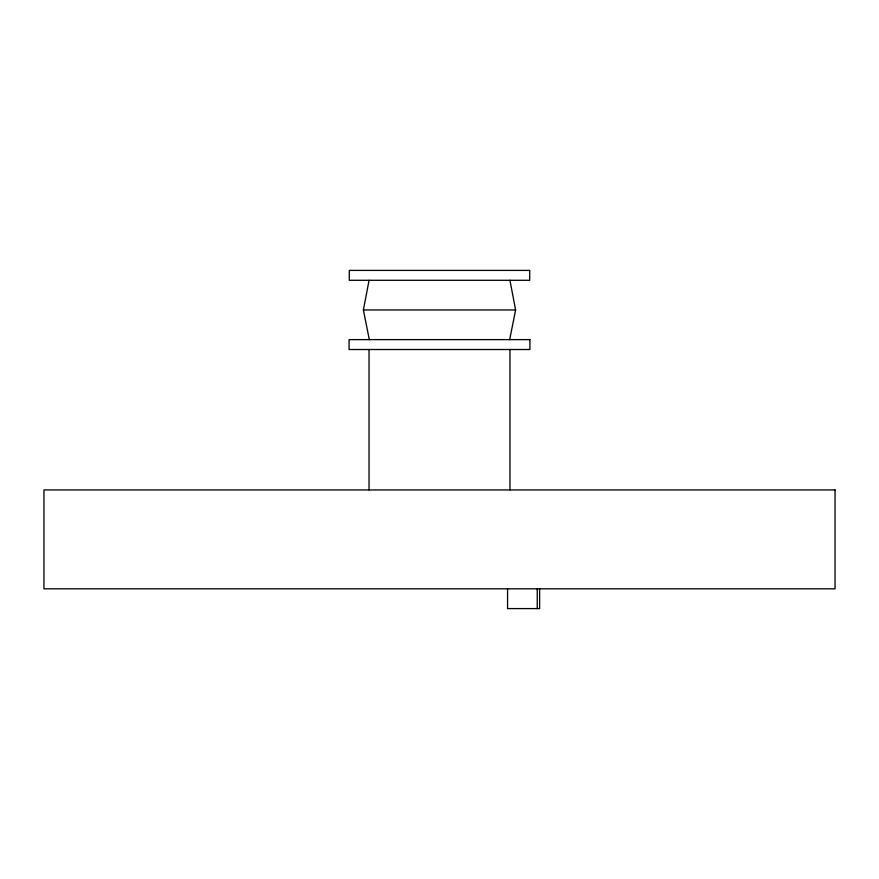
<?xml version="1.0" encoding="UTF-8"?>
<svg xmlns="http://www.w3.org/2000/svg" width="879" height="879" viewBox="0 0 879 879"><rect width="100%" height="100%" fill="white"/><g stroke="black" fill="none" stroke-linecap="round" stroke-linejoin="round"><path stroke-width="1.32" d="M369.323 339.624L363.39 309.957L369.07 280.291M509.677 339.624L515.61 309.957L509.93 280.291M363.39 309.957L515.61 309.957M539.629 588.82L539.629 608.598L507.568 608.598L507.568 588.82M537.234 588.82L537.234 608.598M509.963 349.512L509.963 489.933M369.037 349.512L369.037 489.933M529.707 270.402L349.293 270.402L349.293 280.291L529.707 280.291L529.707 270.402M529.916 339.624L349.084 339.624L349.084 349.512L529.916 349.512L529.916 339.624M835.05 489.933L43.95 489.933L43.95 588.82L835.05 588.82L835.05 489.933"/></g></svg>
